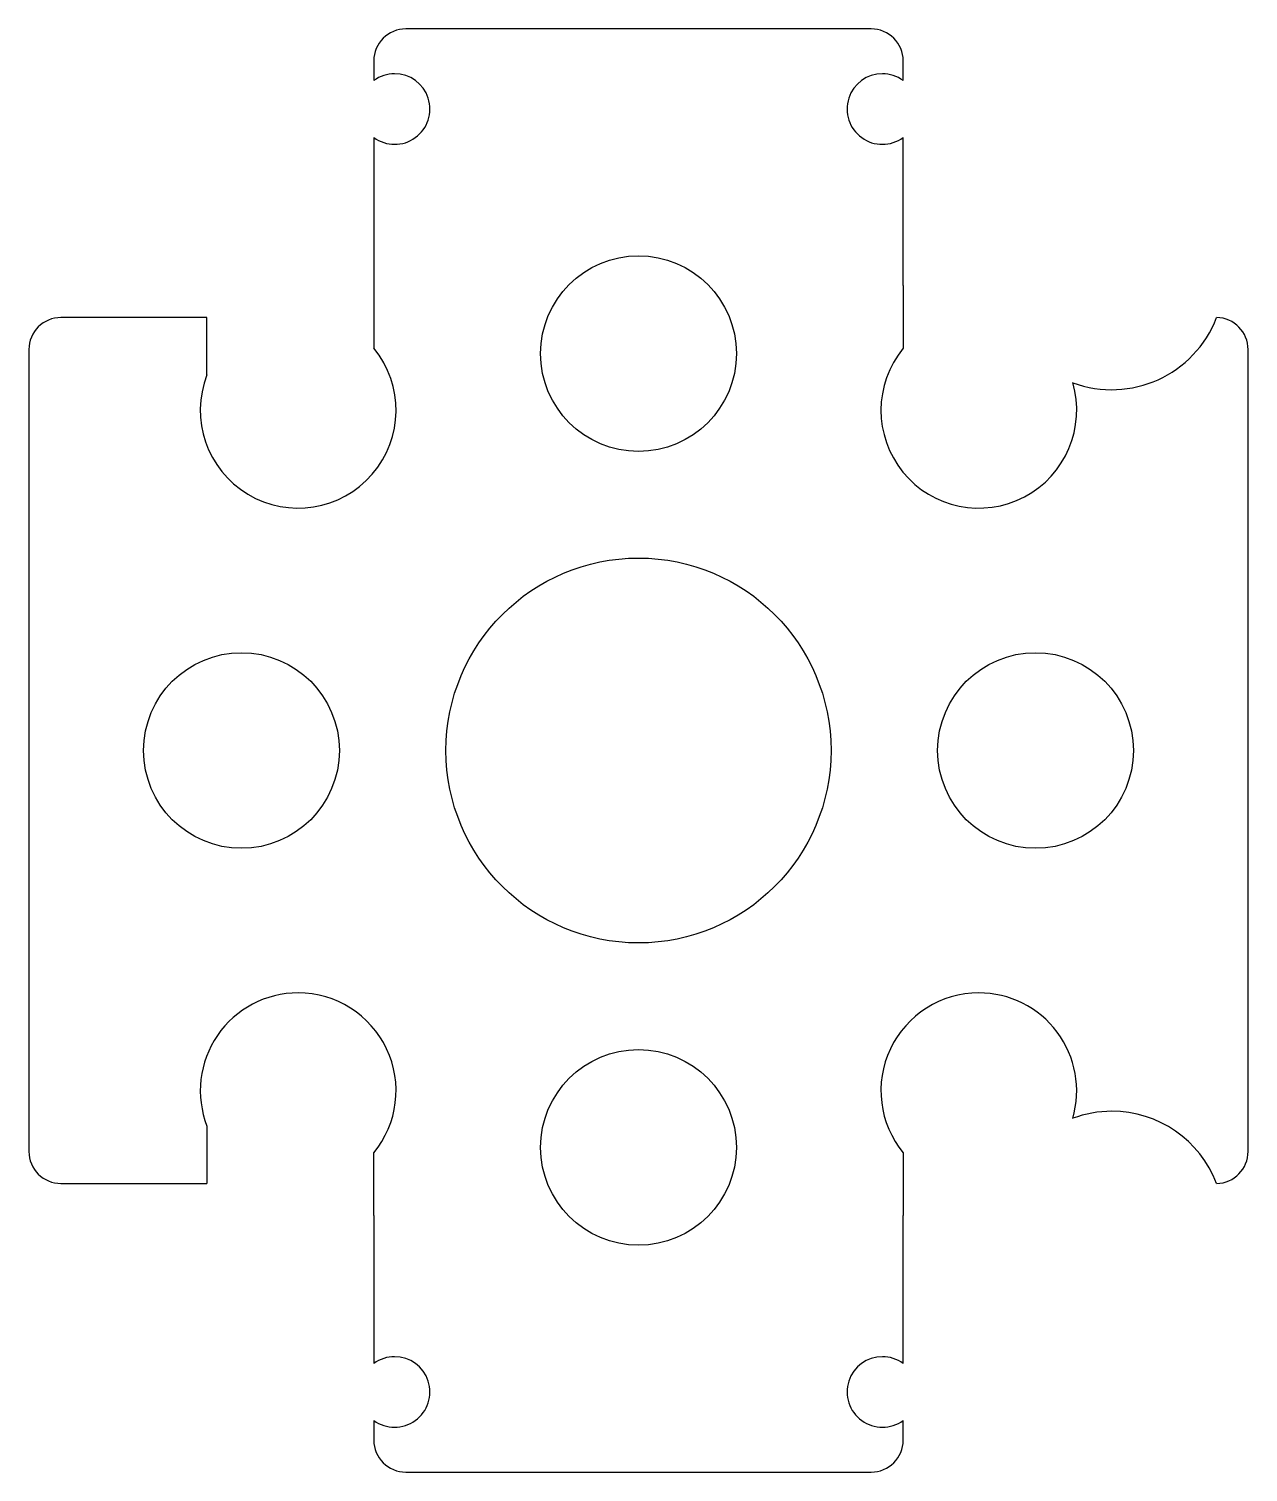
# Model space of a CAD drawing. Extents: x -19 to 19, y -22.5 to 22.5.
import ezdxf

# ---------------------------------------------------------------- set-up
doc = ezdxf.new("R2010")
doc.units = 0
doc.layers.get('0').update_dxf_attribs({"linetype": 'continuous'})

# ---------------------------------------------------------------- blocks, each defined once
blk = doc.blocks.new('SHAPE2DVIEW')
at = {"color": 0}
for p, q in [((7.25, 22.5), (-7.25, 22.5)), ((-8.25, 21.5), (-8.25, 20.887)), ((8.25, 20.887), (8.25, 21.5)), ((-8.25, 19.113), (-8.25, 16)), ((8.25, 16), (8.25, 19.113)), ((-8.25, 16), (-8.25, 14.5)), ((8.25, 14.5), (8.25, 16)), ((-8.25, 14.5), (-8.25, 12.543)), ((8.25, 14.5), (8.25, 12.543)), ((-13.45, 13.5), (-18, 13.5)), ((-13.45, 11.71), (-13.45, 13.5)), ((-19, 12.5), (-19, -12.5)), ((19, -12.5), (19, 12.5)), ((-13.45, -11.71), (-13.45, -13.5)), ((-8.25, -14.5), (-8.25, -12.543)), ((8.25, -12.543), (8.25, -14.5)), ((-18, -13.5), (-13.45, -13.5)), ((-8.25, -14.5), (-8.25, -16)), ((8.25, -16), (8.25, -14.5)), ((-8.25, -16), (-8.25, -19.113)), ((8.25, -19.113), (8.25, -16)), ((-8.25, -20.887), (-8.25, -21.5)), ((8.25, -21.5), (8.25, -20.887)), ((-7.25, -22.5), (7.25, -22.5))]:
    blk.add_line(p, q, dxfattribs=at)
for centre, radius in [((0, 12.374), 3.05), ((0, 0), 6), ((-12.374, 0), 3.05), ((12.374, 0), 3.05), ((0, -12.374), 3.05)]:
    blk.add_circle(centre, radius, dxfattribs=at)
for centre, radius, start, end in [((-7.25, 21.5), 1, 90, -180), ((7.25, 21.5), 1, 0, 90), ((-7.6, 20), 1.1, -126.2215, 90), ((-7.6, 20), 1.1, 90, 126.2215), ((7.6, 20), 1.1, 90, -53.7785), ((7.6, 20), 1.1, 53.7785, 90), ((-18, 12.5), 1, 90, -180), ((14.75, 14.75), 3.5, -110.361, -20.928), ((18, 12.5), 1, 0, 88.9053), ((-10.607, 10.607), 3.05, 158.7902, 39.407), ((10.607, 10.607), 3.05, 140.593, 16.4184), ((-10.607, -10.607), 3.05, 90, -158.7902), ((-10.607, -10.607), 3.05, -39.407, 90), ((10.607, -10.607), 3.05, 90, -140.593), ((10.607, -10.607), 3.05, -16.4184, 90), ((14.75, -14.75), 3.5, 90, 110.361), ((14.75, -14.75), 3.5, 20.928, 90), ((-18, -12.5), 1, -180, -90), ((18, -12.5), 1, -88.9053, 0), ((-7.6, -20), 1.1, -126.2215, 90), ((-7.6, -20), 1.1, 90, 126.2215), ((7.6, -20), 1.1, 90, -53.7785), ((7.6, -20), 1.1, 53.7785, 90), ((-7.25, -21.5), 1, -180, -90), ((7.25, -21.5), 1, -90, 0)]:
    blk.add_arc(centre, radius, start, end, dxfattribs=at)

msp = doc.modelspace()

# ---------------------------------------------------------------- block references
at = {"color": 0}
msp.add_blockref('SHAPE2DVIEW', (0, 0), dxfattribs=at)

doc.saveas('drawing.dxf')
